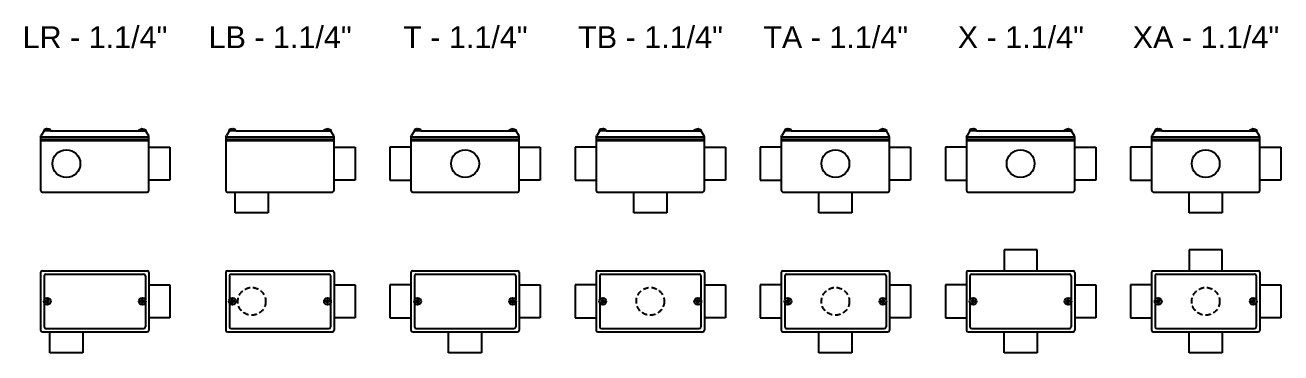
# Model space of a CAD drawing. Header units: millimetres. Extents: x 224 to 3249, y 310 to 1076.
# Drawn here: x 1812 to 3249, y 500 to 875 of the extents above; entities that cross this region are included whole.
import ezdxf
from ezdxf.enums import TextEntityAlignment as Align

# ---------------------------------------------------------------- set-up
doc = ezdxf.new("R2010")
doc.units = ezdxf.units.MM
doc.linetypes.add('HIDDEN', pattern=[9.525, 6.35, -3.175])
doc.layers.add('CONDULETE', color=8, linetype='Continuous')
doc.layers.add('FURO VASADO', color=251, linetype='HIDDEN')
doc.styles.get("Standard").update_dxf_attribs({"font": 'arial.ttf'})

msp = doc.modelspace()

# ---------------------------------------------------------------- linework, layer by layer
at = {"layer": 'CONDULETE'}
for p, q in [((1829.5, 747.5), (1830.2, 749.2)), ((1829.5, 747.5), (1829.5, 686.4)), ((1829.5, 747.5), (1953.5, 747.5)), ((1833.6, 754.4), (1830.2, 749.2)), ((1840.9, 754.4), (1833.3, 754.4)), ((1836.6, 756), (1836.5, 756.6)), ((1837.1, 755.8), (1836.8, 755.8)), ((1837.1, 755.8), (1837.4, 755.8)), ((1837.6, 756), (1837.7, 756.6)), ((1840.9, 754.4), (1942.1, 754.4)), ((1942.1, 754.4), (1949.6, 754.4)), ((1945.3, 756), (1945.3, 756.6)), ((1945.9, 755.8), (1945.5, 755.8)), ((1945.9, 755.8), (1946.2, 755.8)), ((1946.4, 756), (1946.4, 756.6)), ((1949.4, 754.4), (1952.8, 749.2)), ((1953.5, 747.5), (1952.8, 749.2)), ((1953.5, 686.4), (1953.5, 747.5)), ((2041.4, 747.5), (2042.1, 749.2)), ((2041.4, 747.5), (2041.4, 686.4)), ((2041.4, 747.5), (2165.4, 747.5)), ((2045.5, 754.4), (2042.1, 749.2)), ((2052.8, 754.4), (2045.2, 754.4)), ((2048.5, 756), (2048.4, 756.6)), ((2049, 755.8), (2048.7, 755.8)), ((2049, 755.8), (2049.3, 755.8)), ((2049.5, 756), (2049.6, 756.6)), ((2052.8, 754.4), (2154, 754.4)), ((2154, 754.4), (2161.5, 754.4)), ((2157.2, 756), (2157.2, 756.6)), ((2157.8, 755.8), (2157.4, 755.8)), ((2157.8, 755.8), (2158.1, 755.8)), ((2158.3, 756), (2158.3, 756.6)), ((2161.3, 754.4), (2164.7, 749.2)), ((2165.4, 747.5), (2164.7, 749.2)), ((2165.4, 686.4), (2165.4, 747.5)), ((2253.3, 747.5), (2254, 749.2)), ((2253.3, 747.5), (2253.3, 686.4)), ((2253.3, 747.5), (2377.3, 747.5)), ((2257.4, 754.4), (2254, 749.2)), ((2264.7, 754.4), (2257.1, 754.4)), ((2260.4, 756), (2260.3, 756.6)), ((2260.9, 755.8), (2260.6, 755.8)), ((2260.9, 755.8), (2261.2, 755.8)), ((2261.4, 756), (2261.5, 756.6)), ((2264.7, 754.4), (2365.9, 754.4)), ((2365.9, 754.4), (2373.4, 754.4)), ((2369.2, 756), (2369.1, 756.6)), ((2369.7, 755.8), (2369.3, 755.8)), ((2369.7, 755.8), (2370, 755.8)), ((2370.2, 756), (2370.2, 756.6)), ((2373.2, 754.4), (2376.6, 749.2)), ((2377.3, 747.5), (2376.6, 749.2)), ((2377.3, 686.4), (2377.3, 747.5)), ((2465.2, 747.5), (2465.9, 749.2)), ((2465.2, 747.5), (2465.2, 686.4)), ((2465.2, 747.5), (2589.2, 747.5)), ((2469.3, 754.4), (2465.9, 749.2)), ((2476.6, 754.4), (2469, 754.4)), ((2472.3, 756), (2472.2, 756.6)), ((2472.8, 755.8), (2472.5, 755.8)), ((2472.8, 755.8), (2473.1, 755.8)), ((2473.3, 756), (2473.4, 756.6)), ((2476.6, 754.4), (2577.8, 754.4)), ((2577.8, 754.4), (2585.3, 754.4)), ((2581.1, 756), (2581, 756.6)), ((2581.6, 755.8), (2581.3, 755.8)), ((2581.6, 755.8), (2581.9, 755.8)), ((2582.1, 756), (2582.1, 756.6)), ((2585.1, 754.4), (2588.5, 749.2)), ((2589.2, 747.5), (2588.5, 749.2)), ((2589.2, 686.4), (2589.2, 747.5)), ((2677.1, 747.5), (2677.8, 749.2)), ((2677.1, 747.5), (2677.1, 686.4)), ((2677.1, 747.5), (2801.1, 747.5)), ((2681.2, 754.4), (2677.8, 749.2)), ((2688.5, 754.4), (2681, 754.4)), ((2684.2, 756), (2684.2, 756.6)), ((2684.7, 755.8), (2684.4, 755.8)), ((2684.7, 755.8), (2685, 755.8)), ((2685.2, 756), (2685.3, 756.6)), ((2688.5, 754.4), (2789.7, 754.4)), ((2789.7, 754.4), (2797.3, 754.4)), ((2793, 756), (2792.9, 756.6)), ((2793.5, 755.8), (2793.2, 755.8)), ((2793.5, 755.8), (2793.8, 755.8)), ((2794, 756), (2794, 756.6)), ((2797, 754.4), (2800.4, 749.2)), ((2801.1, 747.5), (2800.4, 749.2)), ((2801.1, 686.4), (2801.1, 747.5)), ((2889, 747.5), (2889.7, 749.2)), ((2889, 747.5), (2889, 686.4)), ((2889, 747.5), (3013, 747.5)), ((2893.1, 754.4), (2889.7, 749.2)), ((2900.4, 754.4), (2892.9, 754.4)), ((2896.1, 756), (2896.1, 756.6)), ((2896.6, 755.8), (2896.3, 755.8)), ((2896.6, 755.8), (2896.9, 755.8)), ((2897.1, 756), (2897.2, 756.6)), ((2900.4, 754.4), (3001.6, 754.4)), ((3001.6, 754.4), (3009.2, 754.4)), ((3004.9, 756), (3004.8, 756.6)), ((3005.4, 755.8), (3005.1, 755.8)), ((3005.4, 755.8), (3005.7, 755.8)), ((3005.9, 756), (3006, 756.6)), ((3008.9, 754.4), (3012.3, 749.2)), ((3013, 747.5), (3012.3, 749.2)), ((3013, 686.4), (3013, 747.5)), ((3100.9, 747.5), (3101.6, 749.2)), ((3100.9, 747.5), (3100.9, 686.4)), ((3100.9, 747.5), (3224.9, 747.5)), ((3105, 754.4), (3101.6, 749.2)), ((3112.3, 754.4), (3104.8, 754.4)), ((3108, 756), (3108, 756.6)), ((3108.5, 755.8), (3108.2, 755.8)), ((3108.5, 755.8), (3108.9, 755.8)), ((3109.1, 756), (3109.1, 756.6)), ((3112.3, 754.4), (3213.5, 754.4)), ((3213.5, 754.4), (3221.1, 754.4)), ((3216.8, 756), (3216.7, 756.6)), ((3217.3, 755.8), (3217, 755.8)), ((3217.3, 755.8), (3217.6, 755.8)), ((3217.8, 756), (3217.9, 756.6)), ((3220.8, 754.4), (3224.2, 749.2)), ((3224.9, 747.5), (3224.2, 749.2)), ((3224.9, 686.4), (3224.9, 747.5)), ((1829.5, 745), (1953.5, 745)), ((1829.5, 743.4), (1953.5, 743.4)), ((1953.5, 735.8), (1977.5, 735.8)), ((1977.5, 735.8), (1977.5, 698.1)), ((2041.4, 745), (2165.4, 745)), ((2041.4, 743.4), (2165.4, 743.4)), ((2165.4, 735.8), (2189.4, 735.8)), ((2189.4, 735.8), (2189.4, 698.1)), ((2253.3, 735.8), (2229.3, 735.8)), ((2229.3, 735.8), (2229.3, 698.1)), ((2253.3, 745), (2377.3, 745)), ((2253.3, 743.4), (2377.3, 743.4)), ((2377.3, 735.8), (2401.3, 735.8)), ((2401.3, 735.8), (2401.3, 698.1)), ((2465.2, 735.8), (2441.2, 735.8)), ((2441.2, 735.8), (2441.2, 698.1)), ((2465.2, 745), (2589.2, 745)), ((2465.2, 743.4), (2589.2, 743.4)), ((2589.2, 735.8), (2613.2, 735.8)), ((2613.2, 735.8), (2613.2, 698.1)), ((2677.1, 735.8), (2653.1, 735.8)), ((2653.1, 735.8), (2653.1, 698.1)), ((2677.1, 745), (2801.1, 745)), ((2677.1, 743.4), (2801.1, 743.4)), ((2801.1, 735.8), (2825.1, 735.8)), ((2825.1, 735.8), (2825.1, 698.1)), ((2889, 735.8), (2865, 735.8)), ((2865, 735.8), (2865, 698.1)), ((2889, 745), (3013, 745)), ((2889, 743.4), (3013, 743.4)), ((3013, 735.8), (3037, 735.8)), ((3037, 735.8), (3037, 698.1)), ((3100.9, 735.8), (3076.9, 735.8)), ((3076.9, 735.8), (3076.9, 698.1)), ((3100.9, 745), (3224.9, 745)), ((3100.9, 743.4), (3224.9, 743.4)), ((3224.9, 735.8), (3248.9, 735.8)), ((3248.9, 735.8), (3248.9, 698.1)), ((1977.5, 698.1), (1953.5, 698.1)), ((2189.4, 698.1), (2165.4, 698.1)), ((2229.3, 698.1), (2253.3, 698.1)), ((2401.3, 698.1), (2377.3, 698.1)), ((2441.2, 698.1), (2465.2, 698.1)), ((2613.2, 698.1), (2589.2, 698.1)), ((2653.1, 698.1), (2677.1, 698.1)), ((2825.1, 698.1), (2801.1, 698.1)), ((2865, 698.1), (2889, 698.1)), ((3037, 698.1), (3013, 698.1)), ((3076.9, 698.1), (3100.9, 698.1)), ((3248.9, 698.1), (3224.9, 698.1)), ((1831.5, 684.4), (1951.5, 684.4)), ((2043.4, 684.4), (2163.4, 684.4)), ((2052.3, 660.4), (2052.3, 684.4)), ((2090, 684.4), (2090, 660.4)), ((2255.3, 684.4), (2375.3, 684.4)), ((2467.2, 684.4), (2587.2, 684.4)), ((2508.3, 660.4), (2508.3, 684.4)), ((2546.1, 684.4), (2546.1, 660.4)), ((2679.1, 684.4), (2799.1, 684.4)), ((2720.2, 660.4), (2720.2, 684.4)), ((2758, 684.4), (2758, 660.4)), ((2891, 684.4), (3011, 684.4)), ((3102.9, 684.4), (3222.9, 684.4)), ((3144, 660.4), (3144, 684.4)), ((3181.8, 684.4), (3181.8, 660.4)), ((2090, 660.4), (2052.3, 660.4)), ((2546.1, 660.4), (2508.3, 660.4)), ((2758, 660.4), (2720.2, 660.4)), ((3181.8, 660.4), (3144, 660.4)), ((2969.9, 618.2), (2932.1, 618.2)), ((2932.1, 618.2), (2932.1, 594.2)), ((2969.9, 594.2), (2969.9, 618.2)), ((3181.8, 618.2), (3144, 618.2)), ((3144, 618.2), (3144, 594.2)), ((3181.8, 594.2), (3181.8, 618.2)), ((1829.5, 592.2), (1829.5, 526.2)), ((1831.5, 594.2), (1951.5, 594.2)), ((1835.6, 590.4), (1947.4, 590.4)), ((1953.5, 592.2), (1953.5, 526.2)), ((2041.4, 592.2), (2041.4, 526.2)), ((2043.4, 594.2), (2163.4, 594.2)), ((2047.5, 590.4), (2159.3, 590.4)), ((2165.4, 592.2), (2165.4, 526.2)), ((2253.3, 592.2), (2253.3, 526.2)), ((2255.3, 594.2), (2375.3, 594.2)), ((2259.4, 590.4), (2371.2, 590.4)), ((2377.3, 592.2), (2377.3, 526.2)), ((2465.2, 592.2), (2465.2, 526.2)), ((2467.2, 594.2), (2587.2, 594.2)), ((2471.3, 590.4), (2583.1, 590.4)), ((2589.2, 592.2), (2589.2, 526.2)), ((2677.1, 592.2), (2677.1, 526.2)), ((2679.1, 594.2), (2799.1, 594.2)), ((2683.2, 590.4), (2795, 590.4)), ((2801.1, 592.2), (2801.1, 526.2)), ((2889, 592.2), (2889, 526.2)), ((2891, 594.2), (3011, 594.2)), ((2895.1, 590.4), (3006.9, 590.4)), ((3013, 592.2), (3013, 526.2)), ((3100.9, 592.2), (3100.9, 526.2)), ((3102.9, 594.2), (3222.9, 594.2)), ((3107, 590.4), (3218.8, 590.4)), ((3224.9, 592.2), (3224.9, 526.2)), ((1833.6, 588.4), (1833.6, 561.1)), ((1949.4, 588.4), (1949.4, 561.1)), ((1953.5, 578.1), (1977.5, 578.1)), ((1977.5, 578.1), (1977.5, 540.4)), ((2045.5, 588.4), (2045.5, 561.1)), ((2161.3, 588.4), (2161.3, 561.1)), ((2165.4, 578.1), (2189.4, 578.1)), ((2189.4, 578.1), (2189.4, 540.4)), ((2253.3, 578.1), (2229.3, 578.1)), ((2229.3, 578.1), (2229.3, 540.4)), ((2257.4, 588.4), (2257.4, 561.1)), ((2373.2, 588.4), (2373.2, 561.1)), ((2377.3, 578.1), (2401.3, 578.1)), ((2401.3, 578.1), (2401.3, 540.4)), ((2465.2, 578.1), (2441.2, 578.1)), ((2441.2, 578.1), (2441.2, 540.4)), ((2469.3, 588.4), (2469.3, 561.1)), ((2585.1, 588.4), (2585.1, 561.1)), ((2589.2, 578.1), (2613.2, 578.1)), ((2613.2, 578.1), (2613.2, 540.4)), ((2677.1, 578.1), (2653.1, 578.1)), ((2653.1, 578.1), (2653.1, 540.4)), ((2681.2, 588.4), (2681.2, 561.1)), ((2797, 588.4), (2797, 561.1)), ((2801.1, 578.1), (2825.1, 578.1)), ((2825.1, 578.1), (2825.1, 540.4)), ((2889, 578.1), (2865, 578.1)), ((2865, 578.1), (2865, 540.4)), ((2893.1, 588.4), (2893.1, 561.1)), ((3008.9, 588.4), (3008.9, 561.1)), ((3013, 578.1), (3037, 578.1)), ((3037, 578.1), (3037, 540.4)), ((3100.9, 578.1), (3076.9, 578.1)), ((3076.9, 578.1), (3076.9, 540.4)), ((3105, 588.4), (3105, 561.1)), ((3220.8, 588.4), (3220.8, 561.1)), ((3224.9, 578.1), (3248.9, 578.1)), ((3248.9, 578.1), (3248.9, 540.4)), ((1836.5, 561), (1836.5, 560)), ((1837.1, 561.2), (1836.7, 561.2)), ((1837.1, 561.2), (1837.5, 561.2)), ((1837.7, 561), (1837.7, 560)), ((1945.3, 561), (1945.3, 560)), ((1945.9, 561.2), (1945.5, 561.2)), ((1945.9, 561.2), (1946.2, 561.2)), ((1946.4, 561), (1946.4, 560)), ((2048.4, 561), (2048.4, 560)), ((2049, 561.2), (2048.6, 561.2)), ((2049, 561.2), (2049.4, 561.2)), ((2049.6, 561), (2049.6, 560)), ((2157.2, 561), (2157.2, 560)), ((2157.8, 561.2), (2157.4, 561.2)), ((2157.8, 561.2), (2158.1, 561.2)), ((2158.3, 561), (2158.3, 560)), ((2260.3, 561), (2260.3, 560)), ((2260.9, 561.2), (2260.5, 561.2)), ((2260.9, 561.2), (2261.3, 561.2)), ((2261.5, 561), (2261.5, 560)), ((2369.1, 561), (2369.1, 560)), ((2369.7, 561.2), (2369.3, 561.2)), ((2369.7, 561.2), (2370, 561.2)), ((2370.2, 561), (2370.2, 560)), ((2472.2, 561), (2472.2, 560)), ((2472.8, 561.2), (2472.4, 561.2)), ((2472.8, 561.2), (2473.2, 561.2)), ((2473.4, 561), (2473.4, 560)), ((2581, 561), (2581, 560)), ((2581.6, 561.2), (2581.2, 561.2)), ((2581.6, 561.2), (2581.9, 561.2)), ((2582.1, 561), (2582.1, 560)), ((2684.2, 561), (2684.2, 560)), ((2684.7, 561.2), (2684.4, 561.2)), ((2684.7, 561.2), (2685.1, 561.2)), ((2685.3, 561), (2685.3, 560)), ((2792.9, 561), (2792.9, 560)), ((2793.5, 561.2), (2793.1, 561.2)), ((2793.5, 561.2), (2793.8, 561.2)), ((2794, 561), (2794, 560)), ((2896.1, 561), (2896.1, 560)), ((2896.6, 561.2), (2896.3, 561.2)), ((2896.6, 561.2), (2897, 561.2)), ((2897.2, 561), (2897.2, 560)), ((3004.8, 561), (3004.8, 560)), ((3005.4, 561.2), (3005, 561.2)), ((3005.4, 561.2), (3005.8, 561.2)), ((3006, 561), (3006, 560)), ((3108, 561), (3108, 560)), ((3108.5, 561.2), (3108.2, 561.2)), ((3108.5, 561.2), (3108.9, 561.2)), ((3109.1, 561), (3109.1, 560)), ((3216.7, 561), (3216.7, 560)), ((3217.3, 561.2), (3216.9, 561.2)), ((3217.3, 561.2), (3217.7, 561.2)), ((3217.9, 561), (3217.9, 560)), ((1833.6, 557.4), (1833.6, 530)), ((1833.6, 557.4), (1833.6, 530)), ((1835.1, 559.2), (1835.1, 559.6)), ((1835.1, 559.2), (1835.1, 558.9)), ((1835.3, 559.8), (1836.4, 559.8)), ((1835.3, 558.7), (1836.4, 558.7)), ((1836.5, 557.5), (1836.5, 558.5)), ((1837.1, 557.3), (1836.7, 557.3)), ((1837.1, 557.3), (1837.5, 557.3)), ((1837.7, 557.5), (1837.7, 558.5)), ((1838.9, 559.8), (1837.8, 559.8)), ((1838.9, 558.7), (1837.8, 558.7)), ((1839.1, 559.2), (1839.1, 559.6)), ((1839.1, 559.2), (1839.1, 558.9)), ((1943.9, 559.2), (1943.9, 559.6)), ((1943.9, 559.2), (1943.9, 558.9)), ((1944.1, 559.8), (1945.1, 559.8)), ((1944.1, 558.7), (1945.1, 558.7)), ((1945.3, 557.5), (1945.3, 558.5)), ((1945.9, 557.3), (1945.5, 557.3)), ((1945.9, 557.3), (1946.2, 557.3)), ((1946.4, 557.5), (1946.4, 558.5)), ((1947.7, 559.8), (1946.6, 559.8)), ((1947.7, 558.7), (1946.6, 558.7)), ((1947.9, 559.2), (1947.9, 559.6)), ((1947.9, 559.2), (1947.9, 558.9)), ((1949.4, 557.4), (1949.4, 530)), ((1949.4, 557.4), (1949.4, 530)), ((2045.5, 557.4), (2045.5, 530)), ((2045.5, 557.4), (2045.5, 530)), ((2047, 559.2), (2047, 559.6)), ((2047, 559.2), (2047, 558.9)), ((2047.2, 559.8), (2048.3, 559.8)), ((2047.2, 558.7), (2048.3, 558.7)), ((2048.4, 557.5), (2048.4, 558.5)), ((2049, 557.3), (2048.6, 557.3)), ((2049, 557.3), (2049.4, 557.3)), ((2049.6, 557.5), (2049.6, 558.5)), ((2050.8, 559.8), (2049.7, 559.8)), ((2050.8, 558.7), (2049.7, 558.7)), ((2051, 559.2), (2051, 559.6)), ((2051, 559.2), (2051, 558.9)), ((2155.8, 559.2), (2155.8, 559.6)), ((2155.8, 559.2), (2155.8, 558.9)), ((2156, 559.8), (2157, 559.8)), ((2156, 558.7), (2157, 558.7)), ((2157.2, 557.5), (2157.2, 558.5)), ((2157.8, 557.3), (2157.4, 557.3)), ((2157.8, 557.3), (2158.1, 557.3)), ((2158.3, 557.5), (2158.3, 558.5)), ((2159.6, 559.8), (2158.5, 559.8)), ((2159.6, 558.7), (2158.5, 558.7)), ((2159.8, 559.2), (2159.8, 559.6)), ((2159.8, 559.2), (2159.8, 558.9)), ((2161.3, 557.4), (2161.3, 530)), ((2161.3, 557.4), (2161.3, 530)), ((2257.4, 557.4), (2257.4, 530)), ((2257.4, 557.4), (2257.4, 530)), ((2258.9, 559.2), (2258.9, 559.6)), ((2258.9, 559.2), (2258.9, 558.9)), ((2259.1, 559.8), (2260.2, 559.8)), ((2259.1, 558.7), (2260.2, 558.7)), ((2260.3, 557.5), (2260.3, 558.5)), ((2260.9, 557.3), (2260.5, 557.3)), ((2260.9, 557.3), (2261.3, 557.3)), ((2261.5, 557.5), (2261.5, 558.5)), ((2262.7, 559.8), (2261.6, 559.8)), ((2262.7, 558.7), (2261.6, 558.7)), ((2262.9, 559.2), (2262.9, 559.6)), ((2262.9, 559.2), (2262.9, 558.9)), ((2367.7, 559.2), (2367.7, 559.6)), ((2367.7, 559.2), (2367.7, 558.9)), ((2367.9, 559.8), (2368.9, 559.8)), ((2367.9, 558.7), (2368.9, 558.7)), ((2369.1, 557.5), (2369.1, 558.5)), ((2369.7, 557.3), (2369.3, 557.3)), ((2369.7, 557.3), (2370, 557.3)), ((2370.2, 557.5), (2370.2, 558.5)), ((2371.5, 559.8), (2370.4, 559.8)), ((2371.5, 558.7), (2370.4, 558.7)), ((2371.7, 559.2), (2371.7, 559.6)), ((2371.7, 559.2), (2371.7, 558.9)), ((2373.2, 557.4), (2373.2, 530)), ((2373.2, 557.4), (2373.2, 530)), ((2469.3, 557.4), (2469.3, 530)), ((2469.3, 557.4), (2469.3, 530)), ((2470.8, 559.2), (2470.8, 559.6)), ((2470.8, 559.2), (2470.8, 558.9)), ((2471, 559.8), (2472.1, 559.8)), ((2471, 558.7), (2472.1, 558.7)), ((2472.2, 557.5), (2472.2, 558.5)), ((2472.8, 557.3), (2472.4, 557.3)), ((2472.8, 557.3), (2473.2, 557.3)), ((2473.4, 557.5), (2473.4, 558.5)), ((2474.6, 559.8), (2473.5, 559.8)), ((2474.6, 558.7), (2473.5, 558.7)), ((2474.8, 559.2), (2474.8, 559.6)), ((2474.8, 559.2), (2474.8, 558.9)), ((2579.6, 559.2), (2579.6, 559.6)), ((2579.6, 559.2), (2579.6, 558.9)), ((2579.8, 559.8), (2580.8, 559.8)), ((2579.8, 558.7), (2580.8, 558.7)), ((2581, 557.5), (2581, 558.5)), ((2581.6, 557.3), (2581.2, 557.3)), ((2581.6, 557.3), (2581.9, 557.3)), ((2582.1, 557.5), (2582.1, 558.5)), ((2583.4, 559.8), (2582.3, 559.8)), ((2583.4, 558.7), (2582.3, 558.7)), ((2583.6, 559.2), (2583.6, 559.6)), ((2583.6, 559.2), (2583.6, 558.9)), ((2585.1, 557.4), (2585.1, 530)), ((2585.1, 557.4), (2585.1, 530)), ((2681.2, 557.4), (2681.2, 530)), ((2681.2, 557.4), (2681.2, 530)), ((2682.7, 559.2), (2682.7, 559.6)), ((2682.7, 559.2), (2682.7, 558.9)), ((2682.9, 559.8), (2684, 559.8)), ((2682.9, 558.7), (2684, 558.7)), ((2684.2, 557.5), (2684.2, 558.5)), ((2684.7, 557.3), (2684.4, 557.3)), ((2684.7, 557.3), (2685.1, 557.3)), ((2685.3, 557.5), (2685.3, 558.5)), ((2686.5, 559.8), (2685.5, 559.8)), ((2686.5, 558.7), (2685.5, 558.7)), ((2686.7, 559.2), (2686.7, 559.6)), ((2686.7, 559.2), (2686.7, 558.9)), ((2791.5, 559.2), (2791.5, 559.6)), ((2791.5, 559.2), (2791.5, 558.9)), ((2791.7, 559.8), (2792.7, 559.8)), ((2791.7, 558.7), (2792.7, 558.7)), ((2792.9, 557.5), (2792.9, 558.5)), ((2793.5, 557.3), (2793.1, 557.3)), ((2793.5, 557.3), (2793.8, 557.3)), ((2794, 557.5), (2794, 558.5)), ((2795.3, 559.8), (2794.2, 559.8)), ((2795.3, 558.7), (2794.2, 558.7)), ((2795.5, 559.2), (2795.5, 559.6)), ((2795.5, 559.2), (2795.5, 558.9)), ((2797, 557.4), (2797, 530)), ((2797, 557.4), (2797, 530)), ((2893.1, 557.4), (2893.1, 530)), ((2893.1, 557.4), (2893.1, 530)), ((2894.6, 559.2), (2894.6, 559.6)), ((2894.6, 559.2), (2894.6, 558.9)), ((2894.8, 559.8), (2895.9, 559.8)), ((2894.8, 558.7), (2895.9, 558.7)), ((2896.1, 557.5), (2896.1, 558.5)), ((2896.6, 557.3), (2896.3, 557.3)), ((2896.6, 557.3), (2897, 557.3)), ((2897.2, 557.5), (2897.2, 558.5)), ((2898.4, 559.8), (2897.4, 559.8)), ((2898.4, 558.7), (2897.4, 558.7)), ((2898.6, 559.2), (2898.6, 559.6)), ((2898.6, 559.2), (2898.6, 558.9)), ((3003.4, 559.2), (3003.4, 559.6)), ((3003.4, 559.2), (3003.4, 558.9)), ((3003.6, 559.8), (3004.7, 559.8)), ((3003.6, 558.7), (3004.7, 558.7)), ((3004.8, 557.5), (3004.8, 558.5)), ((3005.4, 557.3), (3005, 557.3)), ((3005.4, 557.3), (3005.8, 557.3)), ((3006, 557.5), (3006, 558.5)), ((3007.2, 559.8), (3006.1, 559.8)), ((3007.2, 558.7), (3006.1, 558.7)), ((3007.4, 559.2), (3007.4, 559.6)), ((3007.4, 559.2), (3007.4, 558.9)), ((3008.9, 557.4), (3008.9, 530)), ((3008.9, 557.4), (3008.9, 530)), ((3105, 557.4), (3105, 530)), ((3105, 557.4), (3105, 530)), ((3106.5, 559.2), (3106.5, 559.6)), ((3106.5, 559.2), (3106.5, 558.9)), ((3106.7, 559.8), (3107.8, 559.8)), ((3106.7, 558.7), (3107.8, 558.7)), ((3108, 557.5), (3108, 558.5)), ((3108.5, 557.3), (3108.2, 557.3)), ((3108.5, 557.3), (3108.9, 557.3)), ((3109.1, 557.5), (3109.1, 558.5)), ((3110.3, 559.8), (3109.3, 559.8)), ((3110.3, 558.7), (3109.3, 558.7)), ((3110.5, 559.2), (3110.5, 559.6)), ((3110.5, 559.2), (3110.5, 558.9)), ((3215.3, 559.2), (3215.3, 559.6)), ((3215.3, 559.2), (3215.3, 558.9)), ((3215.5, 559.8), (3216.6, 559.8)), ((3215.5, 558.7), (3216.6, 558.7)), ((3216.7, 557.5), (3216.7, 558.5)), ((3217.3, 557.3), (3216.9, 557.3)), ((3217.3, 557.3), (3217.7, 557.3)), ((3217.9, 557.5), (3217.9, 558.5)), ((3219.1, 559.8), (3218, 559.8)), ((3219.1, 558.7), (3218, 558.7)), ((3219.3, 559.2), (3219.3, 559.6)), ((3219.3, 559.2), (3219.3, 558.9)), ((3220.8, 557.4), (3220.8, 530)), ((3220.8, 557.4), (3220.8, 530)), ((1977.5, 540.4), (1953.5, 540.4)), ((2189.4, 540.4), (2165.4, 540.4)), ((2229.3, 540.4), (2253.3, 540.4)), ((2401.3, 540.4), (2377.3, 540.4)), ((2441.2, 540.4), (2465.2, 540.4)), ((2613.2, 540.4), (2589.2, 540.4)), ((2653.1, 540.4), (2677.1, 540.4)), ((2825.1, 540.4), (2801.1, 540.4)), ((2865, 540.4), (2889, 540.4)), ((3037, 540.4), (3013, 540.4)), ((3076.9, 540.4), (3100.9, 540.4)), ((3248.9, 540.4), (3224.9, 540.4)), ((1831.5, 524.2), (1951.5, 524.2)), ((1835.6, 528), (1947.4, 528)), ((1840.1, 500.2), (1840.1, 524.2)), ((1877.9, 524.2), (1877.9, 500.2)), ((2043.4, 524.2), (2163.4, 524.2)), ((2047.5, 528), (2159.3, 528)), ((2255.3, 524.2), (2375.3, 524.2)), ((2259.4, 528), (2371.2, 528)), ((2296.4, 500.2), (2296.4, 524.2)), ((2334.2, 524.2), (2334.2, 500.2)), ((2467.2, 524.2), (2587.2, 524.2)), ((2471.3, 528), (2583.1, 528)), ((2679.1, 524.2), (2799.1, 524.2)), ((2683.2, 528), (2795, 528)), ((2720.2, 500.2), (2720.2, 524.2)), ((2758, 524.2), (2758, 500.2)), ((2891, 524.2), (3011, 524.2)), ((2895.1, 528), (3006.9, 528)), ((2932.1, 500.2), (2932.1, 524.2)), ((2969.9, 524.2), (2969.9, 500.2)), ((3102.9, 524.2), (3222.9, 524.2)), ((3107, 528), (3218.8, 528)), ((3144, 500.2), (3144, 524.2)), ((3181.8, 524.2), (3181.8, 500.2)), ((1877.9, 500.2), (1840.1, 500.2)), ((2334.2, 500.2), (2296.4, 500.2)), ((2758, 500.2), (2720.2, 500.2)), ((2969.9, 500.2), (2932.1, 500.2)), ((3181.8, 500.2), (3144, 500.2))]:
    msp.add_line(p, q, dxfattribs=at)
for centre, radius in [((1859, 716.9), 15.9), ((2315.3, 716.9), 15.9), ((2739.1, 716.9), 15.9), ((2951, 716.9), 15.9), ((3162.9, 716.9), 15.9), ((1837.1, 559.2), 3.99), ((1945.9, 559.2), 3.99), ((2049, 559.2), 3.99), ((2157.8, 559.2), 3.99), ((2260.9, 559.2), 3.99), ((2369.7, 559.2), 3.99), ((2472.8, 559.2), 3.99), ((2581.6, 559.2), 3.99), ((2684.7, 559.2), 3.99), ((2793.5, 559.2), 3.99), ((2896.6, 559.2), 3.99), ((3005.4, 559.2), 3.99), ((3108.5, 559.2), 3.99), ((3217.3, 559.2), 3.99)]:
    msp.add_circle(centre, radius, dxfattribs=at)
for centre, radius, start, end in [((1833.3, 754.6), 0.2, 170.9615, 270), ((1836.3, 756.5), 0.2, 5.1527, 97.0004), ((1836.8, 756), 0.2, 185.1527, 270), ((1837.4, 756), 0.2, 270, 354.8473), ((1837.9, 756.5), 0.2, 82.9996, 174.8473), ((1840.9, 754.6), 0.2, 270, 9.0385), ((1942.1, 754.6), 0.2, 170.9615, 270), ((1945.1, 756.5), 0.2, 5.1527, 97.0004), ((1945.5, 756), 0.2, 185.1527, 270), ((1946.2, 756), 0.2, 270, 354.8473), ((1946.6, 756.5), 0.2, 82.9996, 174.8473), ((1949.6, 754.6), 0.2, 270, 9.0385), ((2045.2, 754.6), 0.2, 170.9615, 270), ((2048.2, 756.5), 0.2, 5.1527, 97.0004), ((2048.7, 756), 0.2, 185.1527, 270), ((2049.3, 756), 0.2, 270, 354.8473), ((2049.8, 756.5), 0.2, 82.9996, 174.8473), ((2052.8, 754.6), 0.2, 270, 9.0385), ((2154, 754.6), 0.2, 170.9615, 270), ((2157, 756.5), 0.2, 5.1527, 97.0004), ((2157.4, 756), 0.2, 185.1527, 270), ((2158.1, 756), 0.2, 270, 354.8473), ((2158.5, 756.5), 0.2, 82.9996, 174.8473), ((2161.5, 754.6), 0.2, 270, 9.0385), ((2257.1, 754.6), 0.2, 170.9615, 270), ((2260.1, 756.5), 0.2, 5.1527, 97.0004), ((2260.6, 756), 0.2, 185.1527, 270), ((2261.2, 756), 0.2, 270, 354.8473), ((2261.7, 756.5), 0.2, 82.9996, 174.8473), ((2264.7, 754.6), 0.2, 270, 9.0385), ((2365.9, 754.6), 0.2, 170.9615, 270), ((2368.9, 756.5), 0.2, 5.1527, 97.0004), ((2369.3, 756), 0.2, 185.1527, 270), ((2370, 756), 0.2, 270, 354.8473), ((2370.4, 756.5), 0.2, 82.9996, 174.8473), ((2373.4, 754.6), 0.2, 270, 9.0385), ((2469, 754.6), 0.2, 170.9615, 270), ((2472.1, 756.5), 0.2, 5.1527, 97.0004), ((2472.5, 756), 0.2, 185.1527, 270), ((2473.1, 756), 0.2, 270, 354.8473), ((2473.6, 756.5), 0.2, 82.9996, 174.8473), ((2476.6, 754.6), 0.2, 270, 9.0385), ((2577.8, 754.6), 0.2, 170.9615, 270), ((2580.8, 756.5), 0.2, 5.1527, 97.0004), ((2581.3, 756), 0.2, 185.1527, 270), ((2581.9, 756), 0.2, 270, 354.8473), ((2582.3, 756.5), 0.2, 82.9996, 174.8473), ((2585.3, 754.6), 0.2, 270, 9.0385), ((2681, 754.6), 0.2, 170.9615, 270), ((2684, 756.5), 0.2, 5.1527, 97.0004), ((2684.4, 756), 0.2, 185.1527, 270), ((2685, 756), 0.2, 270, 354.8473), ((2685.5, 756.5), 0.2, 82.9996, 174.8473), ((2688.5, 754.6), 0.2, 270, 9.0385), ((2789.7, 754.6), 0.2, 170.9615, 270), ((2792.7, 756.5), 0.2, 5.1527, 97.0004), ((2793.2, 756), 0.2, 185.1527, 270), ((2793.8, 756), 0.2, 270, 354.8473), ((2794.2, 756.5), 0.2, 82.9996, 174.8473), ((2797.3, 754.6), 0.2, 270, 9.0385), ((2892.9, 754.6), 0.2, 170.9615, 270), ((2895.9, 756.5), 0.2, 5.1527, 97.0004), ((2896.3, 756), 0.2, 185.1527, 270), ((2896.9, 756), 0.2, 270, 354.8473), ((2897.4, 756.5), 0.2, 82.9996, 174.8473), ((2900.4, 754.6), 0.2, 270, 9.0385), ((3001.6, 754.6), 0.2, 170.9615, 270), ((3004.6, 756.5), 0.2, 5.1527, 97.0004), ((3005.1, 756), 0.2, 185.1527, 270), ((3005.7, 756), 0.2, 270, 354.8473), ((3006.2, 756.5), 0.2, 82.9996, 174.8473), ((3009.2, 754.6), 0.2, 270, 9.0385), ((3104.8, 754.6), 0.2, 170.9615, 270), ((3107.8, 756.5), 0.2, 5.1527, 97.0004), ((3108.2, 756), 0.2, 185.1527, 270), ((3108.9, 756), 0.2, 270, 354.8473), ((3109.3, 756.5), 0.2, 82.9996, 174.8473), ((3112.3, 754.6), 0.2, 270, 9.0385), ((3213.5, 754.6), 0.2, 170.9615, 270), ((3216.5, 756.5), 0.2, 5.1527, 97.0004), ((3217, 756), 0.2, 185.1527, 270), ((3217.6, 756), 0.2, 270, 354.8473), ((3218.1, 756.5), 0.2, 82.9996, 174.8473), ((3221.1, 754.6), 0.2, 270, 9.0385), ((1831.5, 686.4), 2, 180, 270), ((1951.5, 686.4), 2, 270, 0), ((2043.4, 686.4), 2, 180, 270), ((2163.4, 686.4), 2, 270, 0), ((2255.3, 686.4), 2, 180, 270), ((2375.3, 686.4), 2, 270, 0), ((2467.2, 686.4), 2, 180, 270), ((2587.2, 686.4), 2, 270, 0), ((2679.1, 686.4), 2, 180, 270), ((2799.1, 686.4), 2, 270, 0), ((2891, 686.4), 2, 180, 270), ((3011, 686.4), 2, 270, 0), ((3102.9, 686.4), 2, 180, 270), ((3222.9, 686.4), 2, 270, 0), ((1831.5, 592.2), 2, 90, 180), ((1835.6, 588.4), 2, 90, 180), ((1947.4, 588.4), 2, 0, 90), ((1951.5, 592.2), 2, 0, 90), ((2043.4, 592.2), 2, 90, 180), ((2047.5, 588.4), 2, 90, 180), ((2159.3, 588.4), 2, 0, 90), ((2163.4, 592.2), 2, 0, 90), ((2255.3, 592.2), 2, 90, 180), ((2259.4, 588.4), 2, 90, 180), ((2371.2, 588.4), 2, 0, 90), ((2375.3, 592.2), 2, 0, 90), ((2467.2, 592.2), 2, 90, 180), ((2471.3, 588.4), 2, 90, 180), ((2583.1, 588.4), 2, 0, 90), ((2587.2, 592.2), 2, 0, 90), ((2679.1, 592.2), 2, 90, 180), ((2683.2, 588.4), 2, 90, 180), ((2795, 588.4), 2, 0, 90), ((2799.1, 592.2), 2, 0, 90), ((2891, 592.2), 2, 90, 180), ((2895.1, 588.4), 2, 90, 180), ((3006.9, 588.4), 2, 0, 90), ((3011, 592.2), 2, 0, 90), ((3102.9, 592.2), 2, 90, 180), ((3107, 588.4), 2, 90, 180), ((3218.8, 588.4), 2, 0, 90), ((3222.9, 592.2), 2, 0, 90), ((1836.7, 561), 0.2, 90, 180), ((1837.5, 561), 0.2, 0, 90), ((1945.5, 561), 0.2, 90, 180), ((1946.2, 561), 0.2, 0, 90), ((2048.6, 561), 0.2, 90, 180), ((2049.4, 561), 0.2, 0, 90), ((2157.4, 561), 0.2, 90, 180), ((2158.1, 561), 0.2, 0, 90), ((2260.5, 561), 0.2, 90, 180), ((2261.3, 561), 0.2, 0, 90), ((2369.3, 561), 0.2, 90, 180), ((2370, 561), 0.2, 0, 90), ((2472.4, 561), 0.2, 90, 180), ((2473.2, 561), 0.2, 0, 90), ((2581.2, 561), 0.2, 90, 180), ((2581.9, 561), 0.2, 0, 90), ((2684.4, 561), 0.2, 90, 180), ((2685.1, 561), 0.2, 0, 90), ((2793.1, 561), 0.2, 90, 180), ((2793.8, 561), 0.2, 0, 90), ((2896.3, 561), 0.2, 90, 180), ((2897, 561), 0.2, 0, 90), ((3005, 561), 0.2, 90, 180), ((3005.8, 561), 0.2, 0, 90), ((3108.2, 561), 0.2, 90, 180), ((3108.9, 561), 0.2, 0, 90), ((3216.9, 561), 0.2, 90, 180), ((3217.7, 561), 0.2, 0, 90), ((1835.3, 559.6), 0.2, 90, 180), ((1835.3, 558.9), 0.2, 180, 270), ((1836.4, 560), 0.16, 270, 0), ((1836.4, 558.5), 0.16, 0, 90), ((1836.7, 557.5), 0.2, 180, 270), ((1837.5, 557.5), 0.2, 270, 0), ((1837.8, 560), 0.16, 180, 270), ((1837.8, 558.5), 0.16, 90, 180), ((1838.9, 559.6), 0.2, 0, 90), ((1838.9, 558.9), 0.2, 270, 0), ((1944.1, 559.6), 0.2, 90, 180), ((1944.1, 558.9), 0.2, 180, 270), ((1945.1, 560), 0.16, 270, 0), ((1945.1, 558.5), 0.16, 0, 90), ((1945.5, 557.5), 0.2, 180, 270), ((1946.2, 557.5), 0.2, 270, 0), ((1946.6, 560), 0.16, 180, 270), ((1946.6, 558.5), 0.16, 90, 180), ((1947.7, 559.6), 0.2, 0, 90), ((1947.7, 558.9), 0.2, 270, 0), ((2047.2, 559.6), 0.2, 90, 180), ((2047.2, 558.9), 0.2, 180, 270), ((2048.3, 560), 0.16, 270, 0), ((2048.3, 558.5), 0.16, 0, 90), ((2048.6, 557.5), 0.2, 180, 270), ((2049.4, 557.5), 0.2, 270, 0), ((2049.7, 560), 0.16, 180, 270), ((2049.7, 558.5), 0.16, 90, 180), ((2050.8, 559.6), 0.2, 0, 90), ((2050.8, 558.9), 0.2, 270, 0), ((2156, 559.6), 0.2, 90, 180), ((2156, 558.9), 0.2, 180, 270), ((2157, 560), 0.16, 270, 0), ((2157, 558.5), 0.16, 0, 90), ((2157.4, 557.5), 0.2, 180, 270), ((2158.1, 557.5), 0.2, 270, 0), ((2158.5, 560), 0.16, 180, 270), ((2158.5, 558.5), 0.16, 90, 180), ((2159.6, 559.6), 0.2, 0, 90), ((2159.6, 558.9), 0.2, 270, 0), ((2259.1, 559.6), 0.2, 90, 180), ((2259.1, 558.9), 0.2, 180, 270), ((2260.2, 560), 0.16, 270, 0), ((2260.2, 558.5), 0.16, 0, 90), ((2260.5, 557.5), 0.2, 180, 270), ((2261.3, 557.5), 0.2, 270, 0), ((2261.6, 560), 0.16, 180, 270), ((2261.6, 558.5), 0.16, 90, 180), ((2262.7, 559.6), 0.2, 0, 90), ((2262.7, 558.9), 0.2, 270, 0), ((2367.9, 559.6), 0.2, 90, 180), ((2367.9, 558.9), 0.2, 180, 270), ((2368.9, 560), 0.16, 270, 0), ((2368.9, 558.5), 0.16, 0, 90), ((2369.3, 557.5), 0.2, 180, 270), ((2370, 557.5), 0.2, 270, 0), ((2370.4, 560), 0.16, 180, 270), ((2370.4, 558.5), 0.16, 90, 180), ((2371.5, 559.6), 0.2, 0, 90), ((2371.5, 558.9), 0.2, 270, 0), ((2471, 559.6), 0.2, 90, 180), ((2471, 558.9), 0.2, 180, 270), ((2472.1, 560), 0.16, 270, 0), ((2472.1, 558.5), 0.16, 0, 90), ((2472.4, 557.5), 0.2, 180, 270), ((2473.2, 557.5), 0.2, 270, 0), ((2473.5, 560), 0.16, 180, 270), ((2473.5, 558.5), 0.16, 90, 180), ((2474.6, 559.6), 0.2, 0, 90), ((2474.6, 558.9), 0.2, 270, 0), ((2579.8, 559.6), 0.2, 90, 180), ((2579.8, 558.9), 0.2, 180, 270), ((2580.8, 560), 0.16, 270, 0), ((2580.8, 558.5), 0.16, 0, 90), ((2581.2, 557.5), 0.2, 180, 270), ((2581.9, 557.5), 0.2, 270, 0), ((2582.3, 560), 0.16, 180, 270), ((2582.3, 558.5), 0.16, 90, 180), ((2583.4, 559.6), 0.2, 0, 90), ((2583.4, 558.9), 0.2, 270, 0), ((2682.9, 559.6), 0.2, 90, 180), ((2682.9, 558.9), 0.2, 180, 270), ((2684, 560), 0.16, 270, 0), ((2684, 558.5), 0.16, 0, 90), ((2684.4, 557.5), 0.2, 180, 270), ((2685.1, 557.5), 0.2, 270, 0), ((2685.5, 560), 0.16, 180, 270), ((2685.5, 558.5), 0.16, 90, 180), ((2686.5, 559.6), 0.2, 0, 90), ((2686.5, 558.9), 0.2, 270, 0), ((2791.7, 559.6), 0.2, 90, 180), ((2791.7, 558.9), 0.2, 180, 270), ((2792.7, 560), 0.16, 270, 0), ((2792.7, 558.5), 0.16, 0, 90), ((2793.1, 557.5), 0.2, 180, 270), ((2793.8, 557.5), 0.2, 270, 0), ((2794.2, 560), 0.16, 180, 270), ((2794.2, 558.5), 0.16, 90, 180), ((2795.3, 559.6), 0.2, 0, 90), ((2795.3, 558.9), 0.2, 270, 0), ((2894.8, 559.6), 0.2, 90, 180), ((2894.8, 558.9), 0.2, 180, 270), ((2895.9, 560), 0.16, 270, 0), ((2895.9, 558.5), 0.16, 0, 90), ((2896.3, 557.5), 0.2, 180, 270), ((2897, 557.5), 0.2, 270, 0), ((2897.4, 560), 0.16, 180, 270), ((2897.4, 558.5), 0.16, 90, 180), ((2898.4, 559.6), 0.2, 0, 90), ((2898.4, 558.9), 0.2, 270, 0), ((3003.6, 559.6), 0.2, 90, 180), ((3003.6, 558.9), 0.2, 180, 270), ((3004.7, 560), 0.16, 270, 0), ((3004.7, 558.5), 0.16, 0, 90), ((3005, 557.5), 0.2, 180, 270), ((3005.8, 557.5), 0.2, 270, 0), ((3006.1, 560), 0.16, 180, 270), ((3006.1, 558.5), 0.16, 90, 180), ((3007.2, 559.6), 0.2, 0, 90), ((3007.2, 558.9), 0.2, 270, 0), ((3106.7, 559.6), 0.2, 90, 180), ((3106.7, 558.9), 0.2, 180, 270), ((3107.8, 560), 0.16, 270, 0), ((3107.8, 558.5), 0.16, 0, 90), ((3108.2, 557.5), 0.2, 180, 270), ((3108.9, 557.5), 0.2, 270, 0), ((3109.3, 560), 0.16, 180, 270), ((3109.3, 558.5), 0.16, 90, 180), ((3110.3, 559.6), 0.2, 0, 90), ((3110.3, 558.9), 0.2, 270, 0), ((3215.5, 559.6), 0.2, 90, 180), ((3215.5, 558.9), 0.2, 180, 270), ((3216.6, 560), 0.16, 270, 0), ((3216.6, 558.5), 0.16, 0, 90), ((3216.9, 557.5), 0.2, 180, 270), ((3217.7, 557.5), 0.2, 270, 0), ((3218, 560), 0.16, 180, 270), ((3218, 558.5), 0.16, 90, 180), ((3219.1, 559.6), 0.2, 0, 90), ((3219.1, 558.9), 0.2, 270, 0), ((1831.5, 526.2), 2, 180, 270), ((1835.6, 530), 2, 180, 270), ((1947.4, 530), 2, 270, 0), ((1951.5, 526.2), 2, 270, 0), ((2043.4, 526.2), 2, 180, 270), ((2047.5, 530), 2, 180, 270), ((2159.3, 530), 2, 270, 0), ((2163.4, 526.2), 2, 270, 0), ((2255.3, 526.2), 2, 180, 270), ((2259.4, 530), 2, 180, 270), ((2371.2, 530), 2, 270, 0), ((2375.3, 526.2), 2, 270, 0), ((2467.2, 526.2), 2, 180, 270), ((2471.3, 530), 2, 180, 270), ((2583.1, 530), 2, 270, 0), ((2587.2, 526.2), 2, 270, 0), ((2679.1, 526.2), 2, 180, 270), ((2683.2, 530), 2, 180, 270), ((2795, 530), 2, 270, 0), ((2799.1, 526.2), 2, 270, 0), ((2891, 526.2), 2, 180, 270), ((2895.1, 530), 2, 180, 270), ((3006.9, 530), 2, 270, 0), ((3011, 526.2), 2, 270, 0), ((3102.9, 526.2), 2, 180, 270), ((3107, 530), 2, 180, 270), ((3218.8, 530), 2, 270, 0), ((3222.9, 526.2), 2, 270, 0)]:
    msp.add_arc(centre, radius, start, end, dxfattribs=at)
for centre, major_axis, start_param, end_param in [((1837.1, 754.4), (-3.99, 0), -1.37064, -0.095985), ((1837.1, 754.4), (3.99, 0), 0.095985, 1.37064), ((2049, 754.4), (-3.99, 0), -1.37064, -0.095985), ((2049, 754.4), (3.99, 0), 0.095985, 1.37064), ((2260.9, 754.4), (-3.99, 0), -1.37064, -0.095985), ((2260.9, 754.4), (3.99, 0), 0.095985, 1.37064), ((2472.8, 754.4), (-3.99, 0), -1.37064, -0.095985), ((2472.8, 754.4), (3.99, 0), 0.095985, 1.37064), ((2684.7, 754.4), (-3.99, 0), -1.37064, -0.095985), ((2684.7, 754.4), (3.99, 0), 0.095985, 1.37064), ((2896.6, 754.4), (-3.99, 0), -1.37064, -0.095985), ((2896.6, 754.4), (3.99, 0), 0.095985, 1.37064), ((3108.5, 754.4), (-3.99, 0), -1.37064, -0.095985), ((3108.5, 754.4), (3.99, 0), 0.095985, 1.37064)]:
    msp.add_ellipse(centre, major_axis=major_axis, ratio=0.605263, start_param=start_param, end_param=end_param, dxfattribs=at)
at = {"layer": 'CONDULETE', "extrusion": (0, 0, -1)}
for centre, start_param, end_param in [((1945.9, 754.4), 0.095985, 1.37064), ((1945.9, 754.4), 1.770953, 3.045608), ((2157.8, 754.4), 0.095985, 1.37064), ((2157.8, 754.4), 1.770953, 3.045608), ((2369.7, 754.4), 0.095985, 1.37064), ((2369.7, 754.4), 1.770953, 3.045608), ((2581.6, 754.4), 0.095985, 1.37064), ((2581.6, 754.4), 1.770953, 3.045608), ((2793.5, 754.4), 0.095985, 1.37064), ((2793.5, 754.4), 1.770953, 3.045608), ((3005.4, 754.4), 0.095985, 1.37064), ((3005.4, 754.4), 1.770953, 3.045608), ((3217.3, 754.4), 0.095985, 1.37064), ((3217.3, 754.4), 1.770953, 3.045608)]:
    msp.add_ellipse(centre, major_axis=(-3.99, 0), ratio=0.605263, start_param=start_param, end_param=end_param, dxfattribs=at)
at = {"layer": 'FURO VASADO', "linetype": 'HIDDEN'}
for centre in [(2071.1, 559.2), (2527.2, 559.2), (2739.1, 559.2), (3162.9, 559.2)]:
    msp.add_circle(centre, 15.9, dxfattribs=at)

# ---------------------------------------------------------------- texts
at = {"color": 1}
for s, p in [('LR - 1.1/4"', (1891.7, 849.1)), ('LB - 1.1/4"', (2103.6, 849.1)), ('T - 1.1/4"', (2315.6, 849.1)), ('TB - 1.1/4"', (2527.5, 849.1)), ('TA - 1.1/4"', (2739.4, 849.1)), ('X - 1.1/4"', (2951.3, 849.1)), ('XA - 1.1/4"', (3163.2, 849.1))]:
    msp.add_text(s, height=25, dxfattribs=at).set_placement(p, align=Align.CENTER)

doc.saveas('drawing.dxf')
